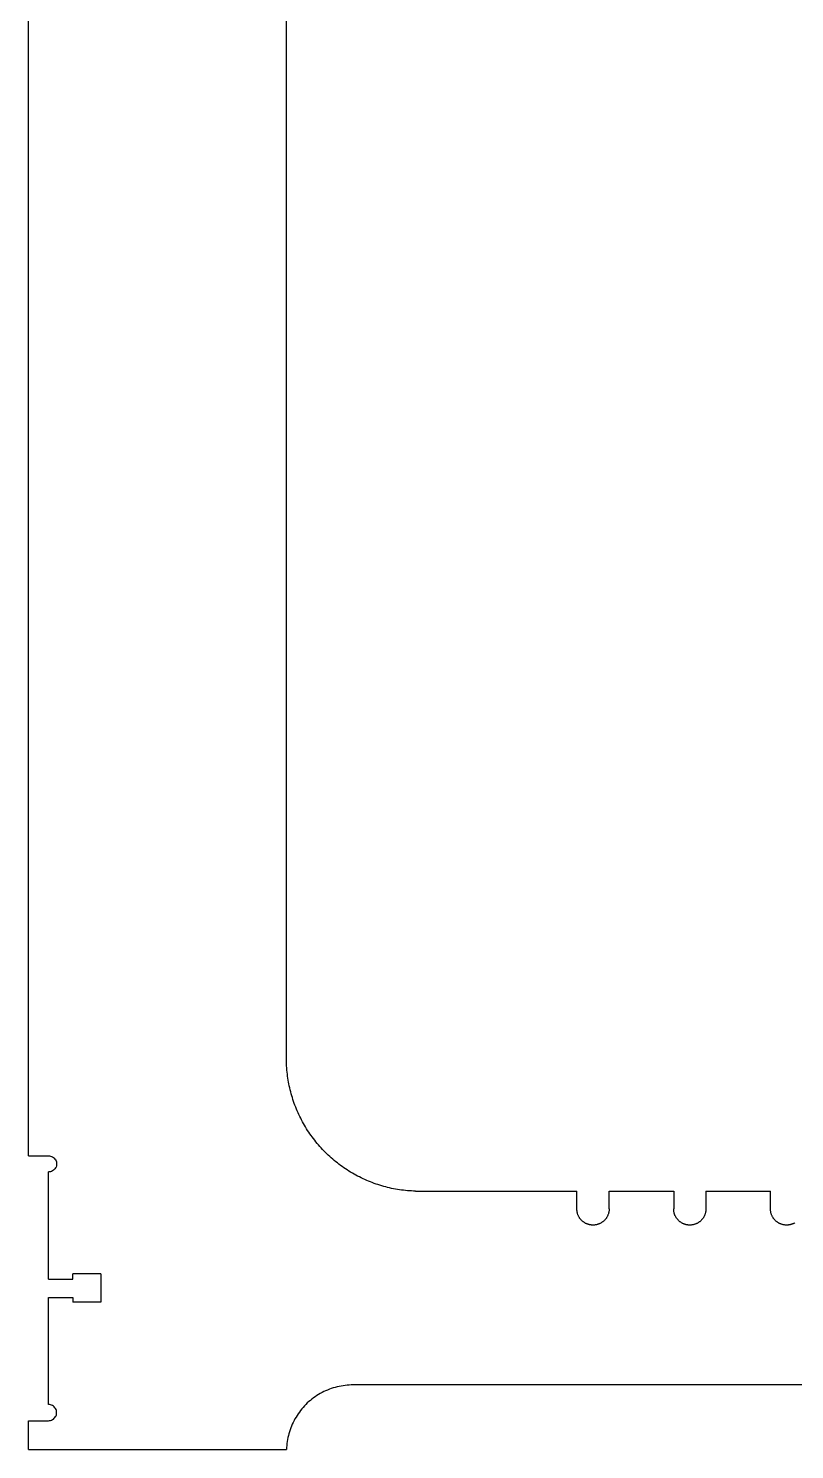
# Model space of a CAD drawing. Extents: x -100 to 100, y -46 to 46.
# Drawn here: x -48.5 to -36.62, y 1.92 to 23.92 of the extents above; entities that cross this region are included whole.
import ezdxf

# ---------------------------------------------------------------- set-up
doc = ezdxf.new("R2010")
doc.units = 0
doc.header["$MEASUREMENT"] = 0
doc.layers.get('0').update_dxf_attribs({"linetype": 'CONTINUOUS'})

msp = doc.modelspace()

# ---------------------------------------------------------------- linework, layer by layer
for p, q in [((-44.498, 7.917), (-44.498, 39.917)), ((-48.497, 6.464), (-48.497, 38.116)), ((-44.497, 7.886), (-44.498, 7.917)), ((-44.495, 7.855), (-44.497, 7.886)), ((-44.493, 7.824), (-44.495, 7.855)), ((-44.491, 7.792), (-44.493, 7.824)), ((-44.488, 7.761), (-44.491, 7.792)), ((-44.484, 7.73), (-44.488, 7.761)), ((-44.48, 7.7), (-44.484, 7.73)), ((-44.476, 7.669), (-44.48, 7.7)), ((-44.471, 7.638), (-44.476, 7.669)), ((-44.466, 7.607), (-44.471, 7.638)), ((-44.46, 7.577), (-44.466, 7.607)), ((-44.454, 7.546), (-44.46, 7.577)), ((-44.447, 7.516), (-44.454, 7.546)), ((-44.44, 7.485), (-44.447, 7.516)), ((-44.432, 7.455), (-44.44, 7.485)), ((-44.424, 7.425), (-44.432, 7.455)), ((-44.415, 7.395), (-44.424, 7.425)), ((-44.406, 7.365), (-44.415, 7.395)), ((-44.397, 7.335), (-44.406, 7.365)), ((-44.387, 7.306), (-44.397, 7.335)), ((-44.377, 7.276), (-44.387, 7.306)), ((-44.366, 7.247), (-44.377, 7.276)), ((-44.355, 7.218), (-44.366, 7.247)), ((-44.343, 7.189), (-44.355, 7.218)), ((-44.331, 7.16), (-44.343, 7.189)), ((-44.318, 7.132), (-44.331, 7.16)), ((-44.305, 7.104), (-44.318, 7.132)), ((-44.292, 7.075), (-44.305, 7.104)), ((-44.278, 7.047), (-44.292, 7.075)), ((-44.264, 7.02), (-44.278, 7.047)), ((-44.249, 6.992), (-44.264, 7.02)), ((-44.234, 6.965), (-44.249, 6.992)), ((-44.219, 6.938), (-44.234, 6.965)), ((-44.203, 6.911), (-44.219, 6.938)), ((-44.186, 6.884), (-44.203, 6.911)), ((-44.17, 6.858), (-44.186, 6.884)), ((-44.152, 6.832), (-44.17, 6.858)), ((-44.135, 6.806), (-44.152, 6.832)), ((-44.117, 6.781), (-44.135, 6.806)), ((-44.099, 6.756), (-44.117, 6.781)), ((-44.08, 6.731), (-44.099, 6.756)), ((-44.061, 6.706), (-44.08, 6.731)), ((-44.042, 6.681), (-44.061, 6.706)), ((-44.022, 6.657), (-44.042, 6.681)), ((-44.002, 6.634), (-44.022, 6.657)), ((-43.981, 6.61), (-44.002, 6.634)), ((-43.96, 6.587), (-43.981, 6.61)), ((-48.497, 6.464), (-48.184, 6.464)), ((-48.184, 6.464), (-48.168, 6.463)), ((-48.168, 6.463), (-48.152, 6.46)), ((-48.152, 6.46), (-48.137, 6.454)), ((-48.137, 6.454), (-48.122, 6.447)), ((-48.122, 6.447), (-48.108, 6.438)), ((-48.108, 6.438), (-48.096, 6.427)), ((-48.096, 6.427), (-48.085, 6.415)), ((-48.085, 6.415), (-48.076, 6.402)), ((-48.076, 6.402), (-48.069, 6.387)), ((-48.069, 6.387), (-48.064, 6.371)), ((-43.939, 6.564), (-43.96, 6.587)), ((-43.918, 6.541), (-43.939, 6.564)), ((-43.896, 6.519), (-43.918, 6.541)), ((-43.874, 6.497), (-43.896, 6.519)), ((-43.851, 6.476), (-43.874, 6.497)), ((-43.828, 6.455), (-43.851, 6.476)), ((-43.805, 6.434), (-43.828, 6.455)), ((-43.782, 6.413), (-43.805, 6.434)), ((-43.758, 6.393), (-43.782, 6.413)), ((-43.734, 6.373), (-43.758, 6.393)), ((-48.168, 6.215), (-48.184, 6.214)), ((-48.184, 4.555), (-48.184, 6.214)), ((-48.152, 6.218), (-48.168, 6.215)), ((-48.137, 6.224), (-48.152, 6.218)), ((-48.122, 6.231), (-48.137, 6.224)), ((-48.108, 6.24), (-48.122, 6.231)), ((-48.096, 6.251), (-48.108, 6.24)), ((-48.085, 6.263), (-48.096, 6.251)), ((-48.076, 6.277), (-48.085, 6.263)), ((-48.069, 6.291), (-48.076, 6.277)), ((-48.064, 6.307), (-48.069, 6.291)), ((-48.064, 6.371), (-48.061, 6.355)), ((-48.061, 6.323), (-48.064, 6.307)), ((-48.061, 6.355), (-48.059, 6.339)), ((-48.059, 6.339), (-48.061, 6.323)), ((-43.709, 6.354), (-43.734, 6.373)), ((-43.685, 6.335), (-43.709, 6.354)), ((-43.66, 6.316), (-43.685, 6.335)), ((-43.634, 6.298), (-43.66, 6.316)), ((-43.609, 6.28), (-43.634, 6.298)), ((-43.583, 6.263), (-43.609, 6.28)), ((-43.557, 6.245), (-43.583, 6.263)), ((-43.531, 6.229), (-43.557, 6.245)), ((-43.504, 6.212), (-43.531, 6.229)), ((-43.477, 6.197), (-43.504, 6.212)), ((-43.45, 6.181), (-43.477, 6.197)), ((-43.423, 6.166), (-43.45, 6.181)), ((-43.395, 6.151), (-43.423, 6.166)), ((-43.368, 6.137), (-43.395, 6.151)), ((-43.34, 6.123), (-43.368, 6.137)), ((-43.312, 6.11), (-43.34, 6.123)), ((-43.283, 6.097), (-43.312, 6.11)), ((-43.255, 6.084), (-43.283, 6.097)), ((-43.226, 6.072), (-43.255, 6.084)), ((-43.197, 6.06), (-43.226, 6.072)), ((-43.168, 6.049), (-43.197, 6.06)), ((-43.139, 6.038), (-43.168, 6.049)), ((-43.109, 6.028), (-43.139, 6.038)), ((-43.08, 6.018), (-43.109, 6.028)), ((-43.05, 6.009), (-43.08, 6.018)), ((-43.02, 6), (-43.05, 6.009)), ((-42.99, 5.991), (-43.02, 6)), ((-42.96, 5.983), (-42.99, 5.991)), ((-42.93, 5.975), (-42.96, 5.983)), ((-42.9, 5.968), (-42.93, 5.975)), ((-42.869, 5.961), (-42.9, 5.968)), ((-42.839, 5.955), (-42.869, 5.961)), ((-42.808, 5.949), (-42.839, 5.955)), ((-42.777, 5.944), (-42.808, 5.949)), ((-42.746, 5.939), (-42.777, 5.944)), ((-42.716, 5.935), (-42.746, 5.939)), ((-42.685, 5.931), (-42.716, 5.935)), ((-42.654, 5.927), (-42.685, 5.931)), ((-42.623, 5.924), (-42.654, 5.927)), ((-42.591, 5.922), (-42.623, 5.924)), ((-42.56, 5.92), (-42.591, 5.922)), ((-42.529, 5.918), (-42.56, 5.92)), ((-42.498, 5.917), (-42.529, 5.918)), ((-42.498, 5.917), (-39.998, 5.917)), ((-39.998, 5.642), (-39.998, 5.917)), ((-39.498, 5.917), (-38.498, 5.917)), ((-39.498, 5.642), (-39.498, 5.917)), ((-38.498, 5.917), (-38.498, 5.642)), ((-37.998, 5.917), (-36.998, 5.917)), ((-37.998, 5.917), (-37.998, 5.642)), ((-36.998, 5.642), (-36.998, 5.917)), ((-39.998, 5.634), (-39.998, 5.642)), ((-39.998, 5.626), (-39.998, 5.634)), ((-39.997, 5.618), (-39.998, 5.626)), ((-39.996, 5.611), (-39.997, 5.618)), ((-39.995, 5.603), (-39.996, 5.611)), ((-39.994, 5.595), (-39.995, 5.603)), ((-39.992, 5.587), (-39.994, 5.595)), ((-39.99, 5.58), (-39.992, 5.587)), ((-39.988, 5.572), (-39.99, 5.58)), ((-39.986, 5.565), (-39.988, 5.572)), ((-39.983, 5.557), (-39.986, 5.565)), ((-39.981, 5.55), (-39.983, 5.557)), ((-39.978, 5.543), (-39.981, 5.55)), ((-39.974, 5.536), (-39.978, 5.543)), ((-39.971, 5.528), (-39.974, 5.536)), ((-39.967, 5.522), (-39.971, 5.528)), ((-39.963, 5.515), (-39.967, 5.522)), ((-39.959, 5.508), (-39.963, 5.515)), ((-39.955, 5.501), (-39.959, 5.508)), ((-39.95, 5.495), (-39.955, 5.501)), ((-39.541, 5.501), (-39.546, 5.495)), ((-39.537, 5.508), (-39.541, 5.501)), ((-39.533, 5.515), (-39.537, 5.508)), ((-39.529, 5.522), (-39.533, 5.515)), ((-39.525, 5.528), (-39.529, 5.522)), ((-39.522, 5.536), (-39.525, 5.528)), ((-39.519, 5.543), (-39.522, 5.536)), ((-39.516, 5.55), (-39.519, 5.543)), ((-39.513, 5.557), (-39.516, 5.55)), ((-39.51, 5.565), (-39.513, 5.557)), ((-39.508, 5.572), (-39.51, 5.565)), ((-39.506, 5.58), (-39.508, 5.572)), ((-39.504, 5.587), (-39.506, 5.58)), ((-39.503, 5.595), (-39.504, 5.587)), ((-39.501, 5.603), (-39.503, 5.595)), ((-39.5, 5.611), (-39.501, 5.603)), ((-39.499, 5.618), (-39.5, 5.611)), ((-39.498, 5.634), (-39.499, 5.626)), ((-39.499, 5.626), (-39.499, 5.618)), ((-39.498, 5.642), (-39.498, 5.634)), ((-38.498, 5.634), (-38.498, 5.642)), ((-38.498, 5.626), (-38.498, 5.634)), ((-38.497, 5.618), (-38.498, 5.626)), ((-38.496, 5.611), (-38.497, 5.618)), ((-38.495, 5.603), (-38.496, 5.611)), ((-38.494, 5.595), (-38.495, 5.603)), ((-38.492, 5.587), (-38.494, 5.595)), ((-38.49, 5.58), (-38.492, 5.587)), ((-38.488, 5.572), (-38.49, 5.58)), ((-38.486, 5.565), (-38.488, 5.572)), ((-38.483, 5.557), (-38.486, 5.565)), ((-38.481, 5.55), (-38.483, 5.557)), ((-38.478, 5.543), (-38.481, 5.55)), ((-38.474, 5.536), (-38.478, 5.543)), ((-38.471, 5.528), (-38.474, 5.536)), ((-38.467, 5.522), (-38.471, 5.528)), ((-38.463, 5.515), (-38.467, 5.522)), ((-38.459, 5.508), (-38.463, 5.515)), ((-38.455, 5.501), (-38.459, 5.508)), ((-38.45, 5.495), (-38.455, 5.501)), ((-38.041, 5.501), (-38.046, 5.495)), ((-38.037, 5.508), (-38.041, 5.501)), ((-38.033, 5.515), (-38.037, 5.508)), ((-38.029, 5.522), (-38.033, 5.515)), ((-38.025, 5.528), (-38.029, 5.522)), ((-38.022, 5.536), (-38.025, 5.528)), ((-38.019, 5.543), (-38.022, 5.536)), ((-38.016, 5.55), (-38.019, 5.543)), ((-38.013, 5.557), (-38.016, 5.55)), ((-38.01, 5.565), (-38.013, 5.557)), ((-38.008, 5.572), (-38.01, 5.565)), ((-38.006, 5.58), (-38.008, 5.572)), ((-38.004, 5.587), (-38.006, 5.58)), ((-38.003, 5.595), (-38.004, 5.587)), ((-38.001, 5.603), (-38.003, 5.595)), ((-38, 5.611), (-38.001, 5.603)), ((-37.999, 5.618), (-38, 5.611)), ((-37.998, 5.634), (-37.999, 5.626)), ((-37.999, 5.626), (-37.999, 5.618)), ((-37.998, 5.642), (-37.998, 5.634)), ((-36.998, 5.634), (-36.998, 5.642)), ((-36.998, 5.626), (-36.998, 5.634)), ((-36.997, 5.618), (-36.998, 5.626)), ((-36.996, 5.611), (-36.997, 5.618)), ((-36.995, 5.603), (-36.996, 5.611)), ((-36.994, 5.595), (-36.995, 5.603)), ((-36.992, 5.587), (-36.994, 5.595)), ((-36.99, 5.58), (-36.992, 5.587)), ((-36.988, 5.572), (-36.99, 5.58)), ((-36.986, 5.565), (-36.988, 5.572)), ((-36.983, 5.557), (-36.986, 5.565)), ((-36.981, 5.55), (-36.983, 5.557)), ((-36.978, 5.543), (-36.981, 5.55)), ((-36.974, 5.536), (-36.978, 5.543)), ((-36.971, 5.528), (-36.974, 5.536)), ((-36.967, 5.522), (-36.971, 5.528)), ((-36.963, 5.515), (-36.967, 5.522)), ((-36.959, 5.508), (-36.963, 5.515)), ((-36.955, 5.501), (-36.959, 5.508)), ((-36.95, 5.495), (-36.955, 5.501)), ((-39.946, 5.489), (-39.95, 5.495)), ((-39.941, 5.483), (-39.946, 5.489)), ((-39.936, 5.477), (-39.941, 5.483)), ((-39.93, 5.471), (-39.936, 5.477)), ((-39.925, 5.465), (-39.93, 5.471)), ((-39.919, 5.46), (-39.925, 5.465)), ((-39.913, 5.454), (-39.919, 5.46)), ((-39.907, 5.449), (-39.913, 5.454)), ((-39.901, 5.444), (-39.907, 5.449)), ((-39.895, 5.44), (-39.901, 5.444)), ((-39.889, 5.435), (-39.895, 5.44)), ((-39.882, 5.431), (-39.889, 5.435)), ((-39.875, 5.427), (-39.882, 5.431)), ((-39.869, 5.423), (-39.875, 5.427)), ((-39.862, 5.419), (-39.869, 5.423)), ((-39.855, 5.416), (-39.862, 5.419)), ((-39.847, 5.413), (-39.855, 5.416)), ((-39.84, 5.41), (-39.847, 5.413)), ((-39.833, 5.407), (-39.84, 5.41)), ((-39.825, 5.404), (-39.833, 5.407)), ((-39.818, 5.402), (-39.825, 5.404)), ((-39.81, 5.4), (-39.818, 5.402)), ((-39.803, 5.398), (-39.81, 5.4)), ((-39.795, 5.396), (-39.803, 5.398)), ((-39.787, 5.395), (-39.795, 5.396)), ((-39.779, 5.394), (-39.787, 5.395)), ((-39.772, 5.393), (-39.779, 5.394)), ((-39.764, 5.392), (-39.772, 5.393)), ((-39.756, 5.392), (-39.764, 5.392)), ((-39.748, 5.392), (-39.756, 5.392)), ((-39.74, 5.392), (-39.748, 5.392)), ((-39.732, 5.392), (-39.74, 5.392)), ((-39.725, 5.393), (-39.732, 5.392)), ((-39.717, 5.394), (-39.725, 5.393)), ((-39.709, 5.395), (-39.717, 5.394)), ((-39.701, 5.396), (-39.709, 5.395)), ((-39.694, 5.398), (-39.701, 5.396)), ((-39.686, 5.4), (-39.694, 5.398)), ((-39.678, 5.402), (-39.686, 5.4)), ((-39.671, 5.404), (-39.678, 5.402)), ((-39.663, 5.407), (-39.671, 5.404)), ((-39.656, 5.41), (-39.663, 5.407)), ((-39.649, 5.413), (-39.656, 5.41)), ((-39.642, 5.416), (-39.649, 5.413)), ((-39.635, 5.419), (-39.642, 5.416)), ((-39.628, 5.423), (-39.635, 5.419)), ((-39.621, 5.427), (-39.628, 5.423)), ((-39.614, 5.431), (-39.621, 5.427)), ((-39.608, 5.435), (-39.614, 5.431)), ((-39.601, 5.44), (-39.608, 5.435)), ((-39.595, 5.444), (-39.601, 5.44)), ((-39.589, 5.449), (-39.595, 5.444)), ((-39.583, 5.454), (-39.589, 5.449)), ((-39.577, 5.46), (-39.583, 5.454)), ((-39.571, 5.465), (-39.577, 5.46)), ((-39.566, 5.471), (-39.571, 5.465)), ((-39.561, 5.477), (-39.566, 5.471)), ((-39.555, 5.483), (-39.561, 5.477)), ((-39.551, 5.489), (-39.555, 5.483)), ((-39.546, 5.495), (-39.551, 5.489)), ((-38.446, 5.489), (-38.45, 5.495)), ((-38.441, 5.483), (-38.446, 5.489)), ((-38.436, 5.477), (-38.441, 5.483)), ((-38.43, 5.471), (-38.436, 5.477)), ((-38.425, 5.465), (-38.43, 5.471)), ((-38.419, 5.46), (-38.425, 5.465)), ((-38.413, 5.454), (-38.419, 5.46)), ((-38.407, 5.449), (-38.413, 5.454)), ((-38.401, 5.444), (-38.407, 5.449)), ((-38.395, 5.44), (-38.401, 5.444)), ((-38.389, 5.435), (-38.395, 5.44)), ((-38.382, 5.431), (-38.389, 5.435)), ((-38.375, 5.427), (-38.382, 5.431)), ((-38.369, 5.423), (-38.375, 5.427)), ((-38.362, 5.419), (-38.369, 5.423)), ((-38.355, 5.416), (-38.362, 5.419)), ((-38.347, 5.413), (-38.355, 5.416)), ((-38.34, 5.41), (-38.347, 5.413)), ((-38.333, 5.407), (-38.34, 5.41)), ((-38.325, 5.404), (-38.333, 5.407)), ((-38.318, 5.402), (-38.325, 5.404)), ((-38.31, 5.4), (-38.318, 5.402)), ((-38.303, 5.398), (-38.31, 5.4)), ((-38.295, 5.396), (-38.303, 5.398)), ((-38.287, 5.395), (-38.295, 5.396)), ((-38.279, 5.394), (-38.287, 5.395)), ((-38.272, 5.393), (-38.279, 5.394)), ((-38.264, 5.392), (-38.272, 5.393)), ((-38.256, 5.392), (-38.264, 5.392)), ((-38.248, 5.392), (-38.256, 5.392)), ((-38.24, 5.392), (-38.248, 5.392)), ((-38.232, 5.392), (-38.24, 5.392)), ((-38.225, 5.393), (-38.232, 5.392)), ((-38.217, 5.394), (-38.225, 5.393)), ((-38.209, 5.395), (-38.217, 5.394)), ((-38.201, 5.396), (-38.209, 5.395)), ((-38.194, 5.398), (-38.201, 5.396)), ((-38.186, 5.4), (-38.194, 5.398)), ((-38.178, 5.402), (-38.186, 5.4)), ((-38.171, 5.404), (-38.178, 5.402)), ((-38.163, 5.407), (-38.171, 5.404)), ((-38.156, 5.41), (-38.163, 5.407)), ((-38.149, 5.413), (-38.156, 5.41)), ((-38.142, 5.416), (-38.149, 5.413)), ((-38.135, 5.419), (-38.142, 5.416)), ((-38.128, 5.423), (-38.135, 5.419)), ((-38.121, 5.427), (-38.128, 5.423)), ((-38.114, 5.431), (-38.121, 5.427)), ((-38.108, 5.435), (-38.114, 5.431)), ((-38.101, 5.44), (-38.108, 5.435)), ((-38.095, 5.444), (-38.101, 5.44)), ((-38.089, 5.449), (-38.095, 5.444)), ((-38.083, 5.454), (-38.089, 5.449)), ((-38.077, 5.46), (-38.083, 5.454)), ((-38.071, 5.465), (-38.077, 5.46)), ((-38.066, 5.471), (-38.071, 5.465)), ((-38.061, 5.477), (-38.066, 5.471)), ((-38.055, 5.483), (-38.061, 5.477)), ((-38.051, 5.489), (-38.055, 5.483)), ((-38.046, 5.495), (-38.051, 5.489)), ((-36.946, 5.489), (-36.95, 5.495)), ((-36.941, 5.483), (-36.946, 5.489)), ((-36.936, 5.477), (-36.941, 5.483)), ((-36.93, 5.471), (-36.936, 5.477)), ((-36.925, 5.465), (-36.93, 5.471)), ((-36.919, 5.46), (-36.925, 5.465)), ((-36.913, 5.454), (-36.919, 5.46)), ((-36.907, 5.449), (-36.913, 5.454)), ((-36.901, 5.444), (-36.907, 5.449)), ((-36.895, 5.44), (-36.901, 5.444)), ((-36.889, 5.435), (-36.895, 5.44)), ((-36.882, 5.431), (-36.889, 5.435)), ((-36.875, 5.427), (-36.882, 5.431)), ((-36.869, 5.423), (-36.875, 5.427)), ((-36.862, 5.419), (-36.869, 5.423)), ((-36.855, 5.416), (-36.862, 5.419)), ((-36.847, 5.413), (-36.855, 5.416)), ((-36.84, 5.41), (-36.847, 5.413)), ((-36.833, 5.407), (-36.84, 5.41)), ((-36.825, 5.404), (-36.833, 5.407)), ((-36.818, 5.402), (-36.825, 5.404)), ((-36.81, 5.4), (-36.818, 5.402)), ((-36.803, 5.398), (-36.81, 5.4)), ((-36.795, 5.396), (-36.803, 5.398)), ((-36.787, 5.395), (-36.795, 5.396)), ((-36.779, 5.394), (-36.787, 5.395)), ((-36.772, 5.393), (-36.779, 5.394)), ((-36.764, 5.392), (-36.772, 5.393)), ((-36.756, 5.392), (-36.764, 5.392)), ((-36.748, 5.392), (-36.756, 5.392)), ((-36.74, 5.392), (-36.748, 5.392)), ((-36.732, 5.392), (-36.74, 5.392)), ((-36.725, 5.393), (-36.732, 5.392)), ((-36.717, 5.394), (-36.725, 5.393)), ((-36.709, 5.395), (-36.717, 5.394)), ((-36.701, 5.396), (-36.709, 5.395)), ((-36.694, 5.398), (-36.701, 5.396)), ((-36.686, 5.4), (-36.694, 5.398)), ((-36.678, 5.402), (-36.686, 5.4)), ((-36.671, 5.404), (-36.678, 5.402)), ((-36.663, 5.407), (-36.671, 5.404)), ((-36.656, 5.41), (-36.663, 5.407)), ((-36.649, 5.413), (-36.656, 5.41)), ((-36.642, 5.416), (-36.649, 5.413)), ((-36.635, 5.419), (-36.642, 5.416)), ((-36.628, 5.423), (-36.635, 5.419)), ((-36.621, 5.427), (-36.628, 5.423)), ((-47.809, 4.555), (-47.809, 4.636)), ((-47.372, 4.636), (-47.809, 4.636)), ((-47.372, 4.636), (-47.372, 4.198)), ((-48.184, 4.555), (-47.809, 4.555)), ((-48.184, 4.273), (-47.809, 4.273)), ((-48.184, 2.614), (-48.184, 4.273)), ((-47.809, 4.273), (-47.809, 4.198)), ((-47.372, 4.198), (-47.809, 4.198)), ((-43.804, 2.861), (-43.833, 2.851)), ((-43.774, 2.871), (-43.804, 2.861)), ((-43.744, 2.88), (-43.774, 2.871)), ((-43.714, 2.888), (-43.744, 2.88)), ((-43.684, 2.895), (-43.714, 2.888)), ((-43.653, 2.901), (-43.684, 2.895)), ((-43.622, 2.906), (-43.653, 2.901)), ((-43.591, 2.91), (-43.622, 2.906)), ((-43.56, 2.913), (-43.591, 2.91)), ((-43.529, 2.916), (-43.56, 2.913)), ((-43.498, 2.917), (-43.529, 2.916)), ((-28.499, 2.917), (-43.498, 2.917)), ((-44.151, 2.659), (-44.175, 2.638)), ((-44.128, 2.679), (-44.151, 2.659)), ((-44.104, 2.698), (-44.128, 2.679)), ((-44.079, 2.717), (-44.104, 2.698)), ((-44.053, 2.735), (-44.079, 2.717)), ((-44.027, 2.753), (-44.053, 2.735)), ((-44.001, 2.769), (-44.027, 2.753)), ((-43.974, 2.785), (-44.001, 2.769)), ((-43.947, 2.8), (-43.974, 2.785)), ((-43.919, 2.814), (-43.947, 2.8)), ((-43.891, 2.827), (-43.919, 2.814)), ((-43.862, 2.839), (-43.891, 2.827)), ((-43.833, 2.851), (-43.862, 2.839)), ((-48.168, 2.613), (-48.184, 2.614)), ((-48.152, 2.61), (-48.168, 2.613)), ((-48.137, 2.604), (-48.152, 2.61)), ((-48.122, 2.597), (-48.137, 2.604)), ((-48.108, 2.588), (-48.122, 2.597)), ((-48.096, 2.577), (-48.108, 2.588)), ((-48.085, 2.565), (-48.096, 2.577)), ((-48.076, 2.552), (-48.085, 2.565)), ((-48.085, 2.413), (-48.076, 2.427)), ((-48.069, 2.537), (-48.076, 2.552)), ((-48.076, 2.427), (-48.069, 2.441)), ((-48.064, 2.521), (-48.069, 2.537)), ((-48.069, 2.441), (-48.064, 2.457)), ((-48.061, 2.505), (-48.064, 2.521)), ((-48.064, 2.457), (-48.061, 2.473)), ((-48.059, 2.489), (-48.061, 2.505)), ((-48.061, 2.473), (-48.059, 2.489)), ((-44.334, 2.446), (-44.35, 2.42)), ((-44.316, 2.472), (-44.334, 2.446)), ((-44.298, 2.498), (-44.316, 2.472)), ((-44.28, 2.523), (-44.298, 2.498)), ((-44.26, 2.547), (-44.28, 2.523)), ((-44.24, 2.57), (-44.26, 2.547)), ((-44.219, 2.593), (-44.24, 2.57)), ((-44.197, 2.616), (-44.219, 2.593)), ((-44.175, 2.638), (-44.197, 2.616)), ((-48.497, 1.917), (-48.497, 2.364)), ((-48.497, 2.364), (-48.184, 2.364)), ((-48.184, 2.364), (-48.168, 2.365)), ((-48.168, 2.365), (-48.152, 2.368)), ((-48.152, 2.368), (-48.137, 2.374)), ((-48.137, 2.374), (-48.122, 2.381)), ((-48.122, 2.381), (-48.108, 2.39)), ((-48.108, 2.39), (-48.096, 2.401)), ((-48.096, 2.401), (-48.085, 2.413)), ((-44.443, 2.223), (-44.452, 2.193)), ((-44.432, 2.252), (-44.443, 2.223)), ((-44.42, 2.281), (-44.432, 2.252)), ((-44.408, 2.31), (-44.42, 2.281)), ((-44.395, 2.338), (-44.408, 2.31)), ((-44.381, 2.366), (-44.395, 2.338)), ((-44.366, 2.393), (-44.381, 2.366)), ((-44.35, 2.42), (-44.366, 2.393)), ((-44.491, 2.01), (-44.494, 1.979)), ((-44.487, 2.041), (-44.491, 2.01)), ((-44.482, 2.072), (-44.487, 2.041)), ((-44.476, 2.102), (-44.482, 2.072)), ((-44.469, 2.133), (-44.476, 2.102)), ((-44.461, 2.163), (-44.469, 2.133)), ((-44.452, 2.193), (-44.461, 2.163)), ((-48.497, 1.917), (-44.498, 1.917)), ((-44.497, 1.948), (-44.498, 1.917)), ((-44.494, 1.979), (-44.497, 1.948))]:
    msp.add_line(p, q)

doc.saveas('drawing.dxf')
